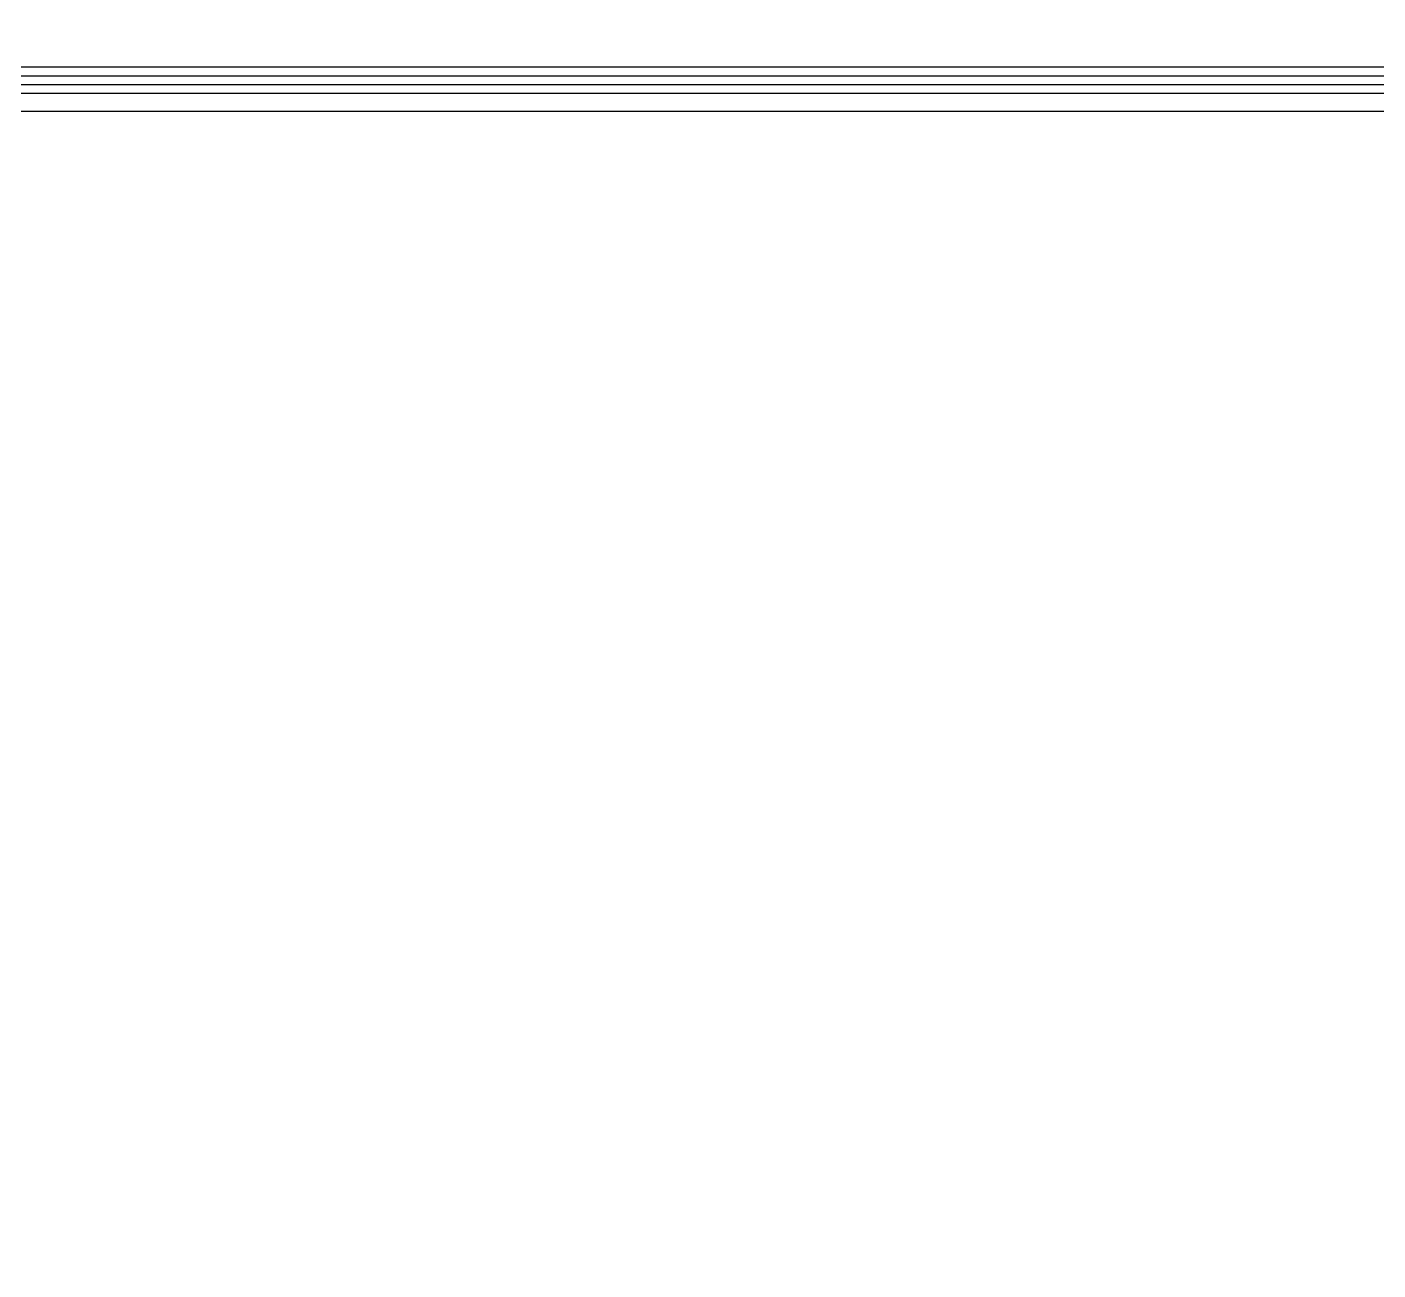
# Model space of a CAD drawing. Header units: inches. Extents: x -279 to 561, y -345 to 342.
# Drawn here: x -196.82 to -166.43, y -243.86 to -215.9 of the extents above; entities that cross this region are included whole.
import ezdxf

# ---------------------------------------------------------------- set-up
doc = ezdxf.new("R2010")
doc.units = ezdxf.units.IN
doc.header["$LTSCALE"] = 0.5
doc.header["$MEASUREMENT"] = 0
doc.layers.add('S-DIM', color=7, linetype='Continuous')
doc.styles.get("Standard").update_dxf_attribs({"font": 'arial.ttf'})
doc.dimstyles.get("Standard").update_dxf_attribs({"dimtxt": 0.18, "dimasz": 0.18, "dimexe": 0.18, "dimexo": 0.0625, "dimgap": 0.09, "dimtad": 0, "dimtih": 1, "dimtoh": 1, "dimzin": 0, "dimdsep": 46, "dimtxsty": 'Standard', "dimcen": 0.09, "dimadec": 0, "dimazin": 0, "dimtfac": 1, "dimtofl": 0, "dimtmove": 0, "dimatfit": 3, "dimfxl": 1, "dimtolj": 1, "dimtzin": 0, "dimarcsym": 0})

# ---------------------------------------------------------------- blocks, each defined once
blk = doc.blocks.new('*D1071')
at = {"color": 0, "linetype": 'ByBlock', "lineweight": -2, "transparency": 16777216}
for p, q in [((558.652, 342.279), (558.652, 342.473)), ((558.832, 342.293), (559.172, 342.293)), ((560.472, 342.293), (560.132, 342.293)), ((560.652, 342.279), (560.652, 342.473))]:
    blk.add_line(p, q, dxfattribs=at)
at = {"color": 0, "linetype": 'ByBlock', "transparency": 16777216}
for points in [[(558.832, 342.323), (558.832, 342.263), (558.652, 342.293)], [(560.472, 342.323), (560.472, 342.263), (560.652, 342.293)]]:
    blk.add_solid(points, dxfattribs=at)
at = {"layer": 'Defpoints', "color": 0, "linetype": 'ByBlock', "transparency": 16777216}
for p in [(558.652, 342.216), (560.652, 342.293), (560.652, 342.216)]:
    blk.add_point(p, dxfattribs=at)
at = {"layer": 'Defpoints', "color": 0, "ltscale": 0.5, "transparency": 16777216}
for p in [(-209.5, -305.36), (-209.5, -305.81), (-209.5, -305.81)]:
    blk.add_point(p, dxfattribs=at)
at = {"layer": 'S-DIM', "color": 0, "lineweight": -2, "ltscale": 0.5, "transparency": 16777216}
for p, q in [((-209.5, -305.18), (-209.5, -305)), ((-209.563, -305.36), (-209.68, -305.36)), ((-209.563, -305.81), (-209.68, -305.81)), ((-209.5, -305.99), (-209.5, -306.17))]:
    blk.add_line(p, q, dxfattribs=at)
at = {"layer": 'S-DIM', "color": 0, "ltscale": 0.5, "transparency": 16777216}
for points in [[(-209.53, -305.18), (-209.47, -305.18), (-209.5, -305.36)], [(-209.53, -305.99), (-209.47, -305.99), (-209.5, -305.81)]]:
    blk.add_solid(points, dxfattribs=at)
at = {"color": 0, "linetype": 'ByBlock', "transparency": 16777216, "insert": (559.652, 342.293), "char_height": 0.18, "attachment_point": 5}
blk.add_mtext('\\A1;2.0000', dxfattribs=at)
at = {"layer": 'S-DIM', "color": 0, "ltscale": 0.5, "transparency": 16777216, "insert": (-209.5, -305.585), "char_height": 0.18, "attachment_point": 5}
blk.add_mtext('\\A1;0.45', dxfattribs=at)

msp = doc.modelspace()

# ---------------------------------------------------------------- linework, layer by layer
for points in [[(-118.38, -216.81), (-278.574, -216.81), (-278.574, -344.911), (-118.38, -344.911)], [(-118.576, -217.006), (-278.378, -217.006), (-278.378, -344.715), (-118.576, -344.715)], [(-118.771, -217.202), (-278.182, -217.202), (-278.182, -344.52), (-118.771, -344.52)], [(-118.967, -217.397), (-277.987, -217.397), (-277.987, -344.324), (-118.967, -344.324)], [(-119.371, -217.801), (-277.583, -217.801), (-277.583, -343.92), (-119.371, -343.92)]]:
    msp.add_lwpolyline(points, close=True)

# ---------------------------------------------------------------- dimensions: what is measured, and where the dimension line sits
at = {"layer": 'S-DIM', "ltscale": 0.5}
dim = msp.add_linear_dim(base=(-209.5, -305.81), p1=(-209.5, -305.36), p2=(-209.5, -305.81), angle=90, dimstyle='Standard', dxfattribs=at)
dim.commit()
dim.dimension.update_dxf_attribs({"geometry": '*D1071', "text_midpoint": (-209.5, -305.585)})

doc.saveas('drawing.dxf')
